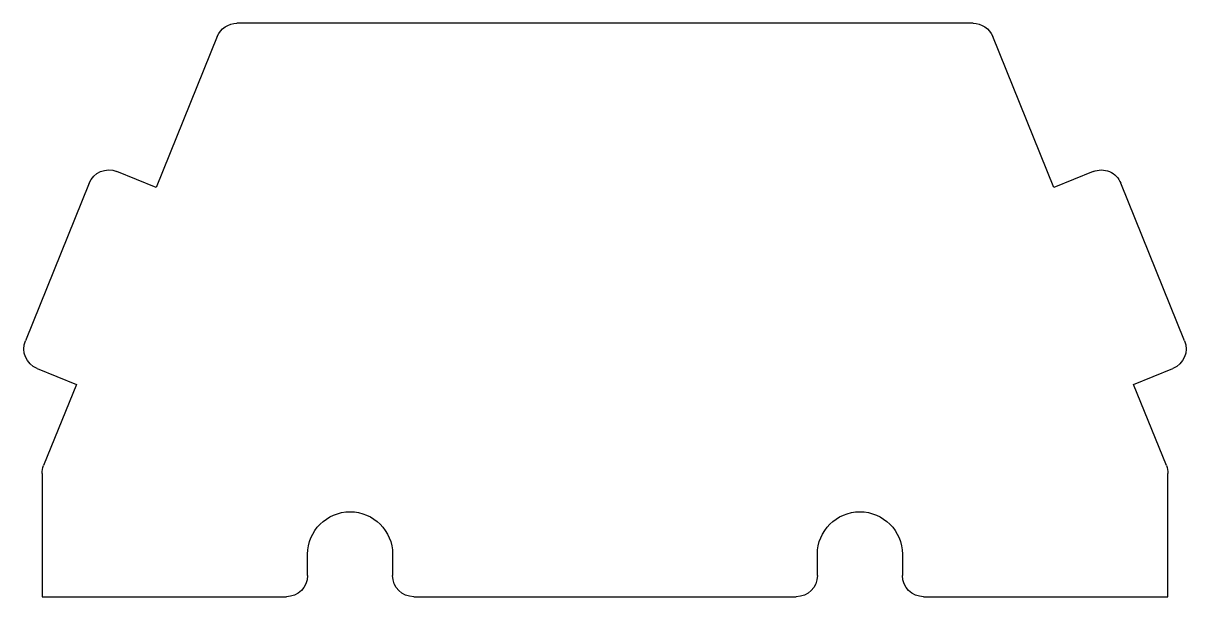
# Model space of a CAD drawing. Header units: millimetres. Extents: x -41.1 to 41.1, y -20.3 to 20.2.
import ezdxf

# ---------------------------------------------------------------- set-up
doc = ezdxf.new("R2010")
doc.units = ezdxf.units.MM

msp = doc.modelspace()

# ---------------------------------------------------------------- linework, layer by layer
at = {"color": 7, "extrusion": (0, 0, -1)}
for p, q in [((25.989, 20.25), (-25.989, 20.25)), ((-27.379, 19.313), (-31.694, 8.654)), ((31.694, 8.654), (27.379, 19.313)), ((-31.694, 8.654), (-34.474, 9.78)), ((34.474, 9.78), (31.694, 8.654)), ((-36.428, 8.952), (-40.93, -2.171)), ((40.93, -2.171), (36.428, 8.952)), ((-40.102, -4.124), (-37.321, -5.25)), ((37.321, -5.25), (40.102, -4.124)), ((-37.321, -5.25), (-39.64, -10.979)), ((39.64, -10.979), (37.321, -5.25)), ((-39.75, -11.542), (-39.75, -20.25)), ((39.75, -20.25), (39.75, -11.542)), ((-21, -18.75), (-21, -17.25)), ((-15, -17.25), (-15, -18.75)), ((15, -18.75), (15, -17.25)), ((21, -17.25), (21, -18.75)), ((-39.75, -20.25), (-22.5, -20.25)), ((-13.5, -20.25), (13.5, -20.25)), ((22.5, -20.25), (39.75, -20.25))]:
    msp.add_line(p, q, dxfattribs=at)
for centre, radius, start, end in [((25.989, 18.75), 1.5, 22.03623, 90), ((-25.989, 18.75), 1.5, 90, 157.96377), ((35.037, 8.389), 1.5, 22.03623, 112.03623), ((-35.037, 8.389), 1.5, 67.96377, 157.96377), ((39.539, -2.734), 1.5, 292.03623, 22.03623), ((-39.539, -2.734), 1.5, 157.96377, 247.96377), ((38.25, -11.542), 1.5, 0, 22.03623), ((-38.25, -11.542), 1.5, 157.96377, 180), ((18, -17.25), 3, 0, 180), ((-18, -17.25), 3, 0, 180), ((22.5, -18.75), 1.5, 180, 270), ((13.5, -18.75), 1.5, 270, 0), ((-13.5, -18.75), 1.5, 180, 270), ((-22.5, -18.75), 1.5, 270, 0)]:
    msp.add_arc(centre, radius, start, end, dxfattribs=at)

doc.saveas('drawing.dxf')
